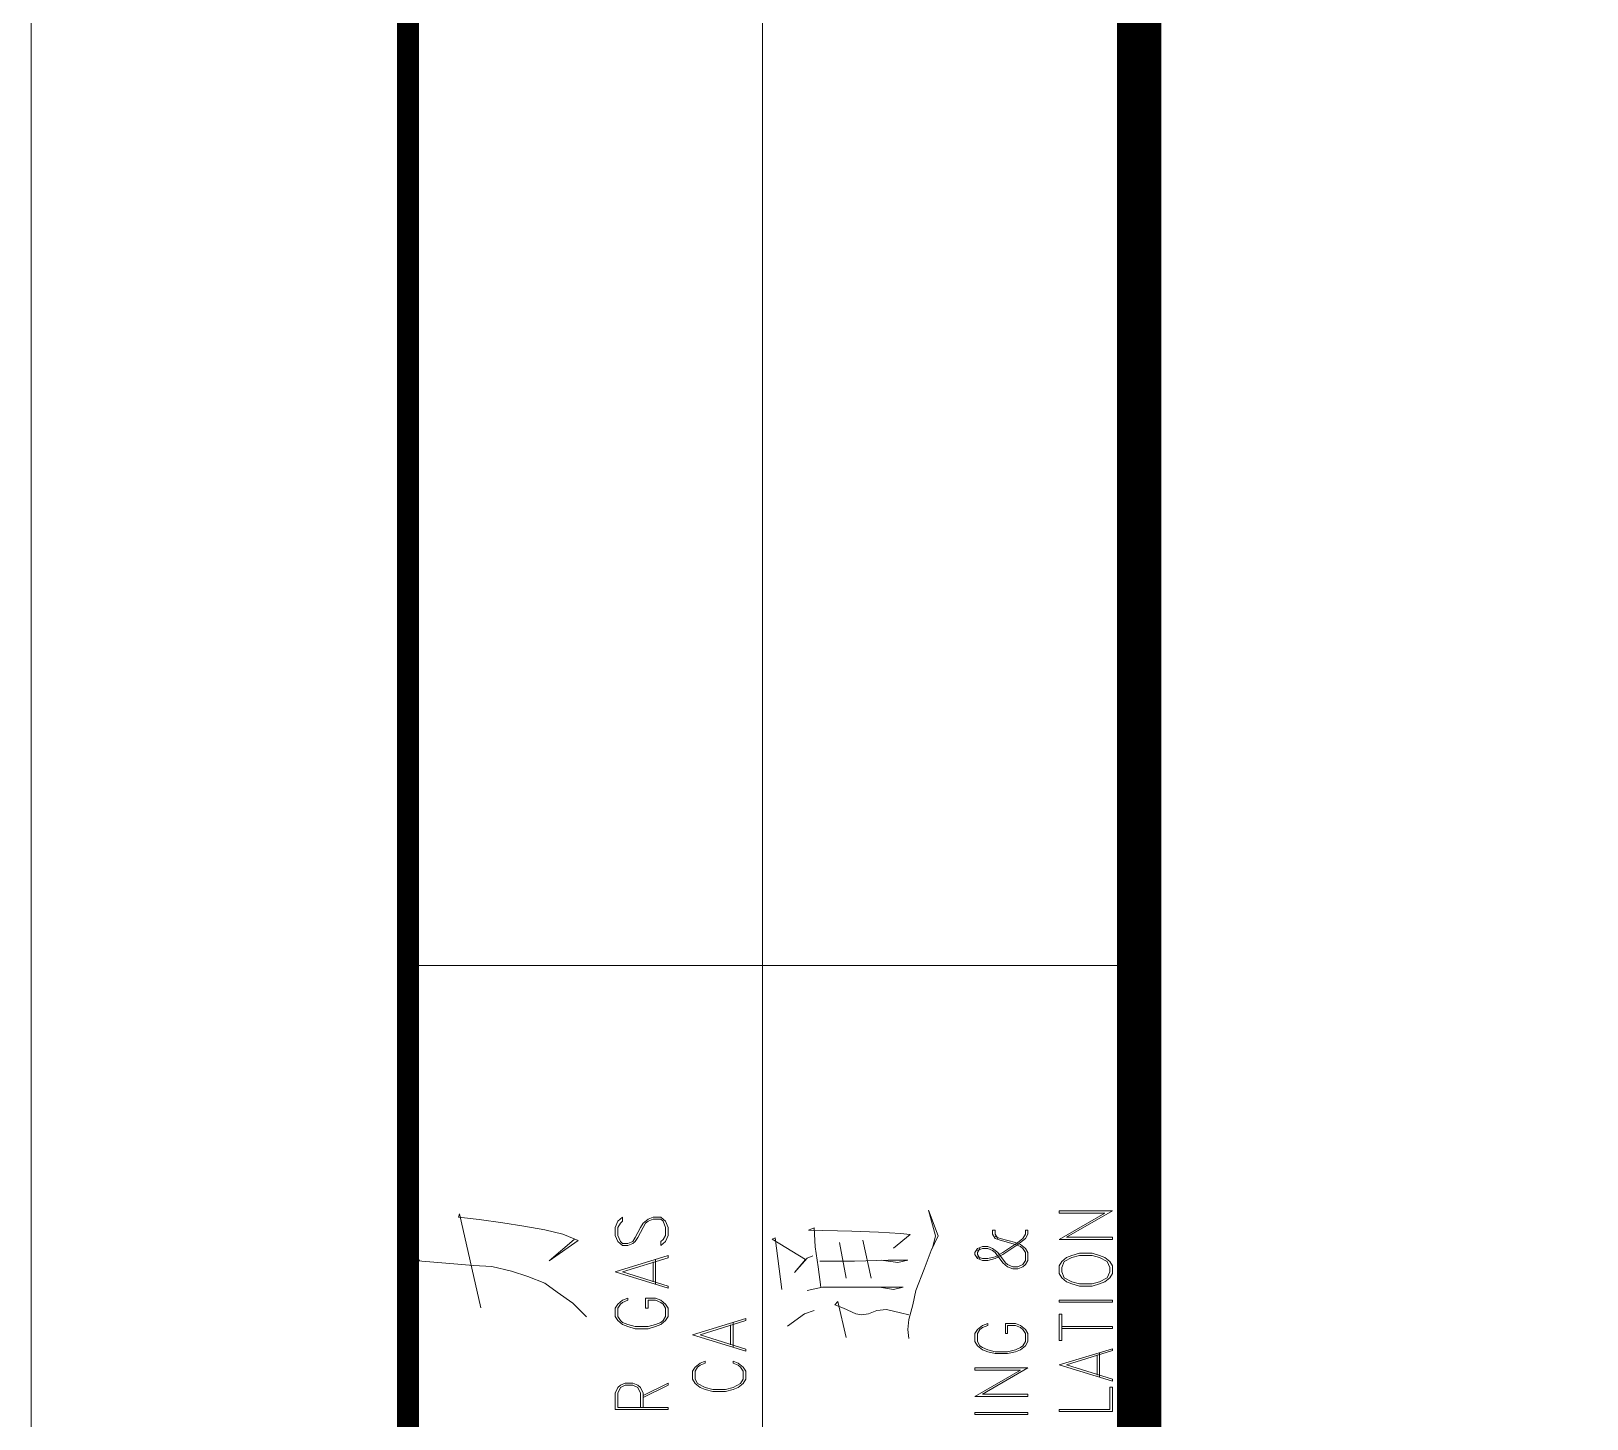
# Model space of a CAD drawing. Extents: x 1332633 to 1595679, y 264824 to 640777.
# Drawn here: x 1338833 to 1340588, y 457878 to 459443 of the extents above; entities that cross this region are included whole.
import ezdxf
from ezdxf.enums import TextEntityAlignment as Align

# ---------------------------------------------------------------- set-up
doc = ezdxf.new("R2010")
doc.units = 0
doc.header["$LTSCALE"] = 1000
doc.header["$MEASUREMENT"] = 0
doc.layers.get('0').update_dxf_attribs({"linetype": 'CONTINUOUS'})
doc.layers.add('_公共_图框', color=4, linetype='CONTINUOUS', lineweight=5)
doc.styles.add('图框文字', font='SIMKAI.TTF')

# ---------------------------------------------------------------- blocks, each defined once
blk = doc.blocks.new('vvxv')
at = {"layer": '_公共_图框'}
for p, q in [((-62175, 28600), (-62175, 17600)), ((-61750, 18600), (-62575, 18600)), ((-61987.9, 18324.1), (-61979.9, 18295.3)), ((-61976.9, 18295.3), (-61987.9, 18324.1)), ((-61840.5, 18323.2), (-61780.3, 18323.2)), ((-61840.5, 18320.7), (-61840.5, 18323.2)), ((-61832, 18293.6), (-61780.3, 18323.2)), ((-62516.7, 18319.8), (-62517.9, 18316)), ((-62517.9, 18316), (-62494.6, 18313.5)), ((-62492.9, 18213.9), (-62516.7, 18319.8)), ((-62494.6, 18313.5), (-62467.9, 18309.7)), ((-62467.9, 18309.7), (-62444.2, 18305.9)), ((-62444.2, 18305.9), (-62420.5, 18302)), ((-62338.3, 18311.5), (-62341.2, 18304.6)), ((-62341.2, 18304.6), (-62341.2, 18295.6)), ((-62332.8, 18316), (-62338.3, 18311.5)), ((-62335.4, 18309.4), (-62338.3, 18304.6)), ((-62338.3, 18304.6), (-62338.3, 18295.6)), ((-62332.8, 18311.5), (-62335.4, 18309.4)), ((-62332.8, 18316), (-62332.8, 18311.5)), ((-62318.5, 18293.2), (-62312.6, 18304.6)), ((-62315.5, 18293.2), (-62309.7, 18304.6)), ((-62312.6, 18304.6), (-62309.7, 18309.4)), ((-62309.7, 18309.4), (-62304.1, 18313.9)), ((-62309.7, 18304.6), (-62307.1, 18309.4)), ((-62307.1, 18309.4), (-62304.1, 18311.5)), ((-62304.1, 18313.9), (-62298.3, 18316)), ((-62304.1, 18311.5), (-62298.3, 18313.9)), ((-62298.3, 18316), (-62289.8, 18316)), ((-62298.3, 18313.9), (-62289.8, 18313.9)), ((-62289.8, 18316), (-62284.3, 18311.5)), ((-62289.8, 18313.9), (-62286.9, 18311.5)), ((-62286.9, 18311.5), (-62284.3, 18304.6)), ((-62284.3, 18311.5), (-62281.3, 18304.6)), ((-62284.3, 18304.6), (-62284.3, 18295.6)), ((-62281.3, 18304.6), (-62281.3, 18295.6)), ((-62116.7, 18304.2), (-62123.1, 18301.6)), ((-62115.5, 18282.6), (-62116.7, 18304.2)), ((-61788.8, 18320.7), (-61840.5, 18320.7)), ((-61840.5, 18291), (-61788.8, 18320.7)), ((-62420.5, 18302), (-62400.2, 18297)), ((-62415.8, 18266.9), (-62387.5, 18291)), ((-62382.8, 18289.8), (-62415.8, 18266.9)), ((-62400.2, 18297), (-62387.5, 18291.9)), ((-62387.5, 18291.9), (-62382.8, 18289.8)), ((-62341.2, 18295.6), (-62338.3, 18288.7)), ((-62338.3, 18295.6), (-62335.4, 18288.7)), ((-62338.3, 18288.7), (-62332.8, 18284.2)), ((-62335.4, 18288.7), (-62332.8, 18286.3)), ((-62332.8, 18286.3), (-62326.9, 18286.3)), ((-62326.9, 18286.3), (-62321.4, 18288.7)), ((-62326.9, 18284.2), (-62321.4, 18286.3)), ((-62321.4, 18288.7), (-62318.5, 18293.2)), ((-62321.4, 18286.3), (-62318.5, 18288.7)), ((-62318.5, 18288.7), (-62315.5, 18293.2)), ((-62286.9, 18291.1), (-62289.8, 18288.7)), ((-62284.3, 18288.7), (-62289.8, 18284.2)), ((-62289.8, 18288.7), (-62289.8, 18284.2)), ((-62284.3, 18295.6), (-62286.9, 18291.1)), ((-62281.3, 18295.6), (-62284.3, 18288.7)), ((-62160.8, 18292.7), (-62164.2, 18291.5)), ((-62164.2, 18291.5), (-62126.5, 18268.6)), ((-62153.2, 18234.7), (-62160.8, 18292.7)), ((-62123.1, 18301.6), (-62074.4, 18300.4)), ((-62080.7, 18247.4), (-62088.3, 18287.6)), ((-62074.4, 18300.4), (-62044.3, 18299.1)), ((-62052.3, 18247.4), (-62061.7, 18290.2)), ((-62044.3, 18299.1), (-62019.3, 18297.8)), ((-62008.3, 18296.5), (-62027.3, 18281.3)), ((-62019.3, 18297.8), (-62008.3, 18296.5)), ((-61984.6, 18278.7), (-61976.9, 18295.3)), ((-61979.9, 18295.3), (-61983.3, 18281.3)), ((-61915.5, 18301.6), (-61915.5, 18297)), ((-61915.5, 18301.6), (-61912.5, 18301.6)), ((-61915.5, 18297), (-61912.5, 18292.3)), ((-61912.5, 18301.6), (-61912.5, 18297)), ((-61912.5, 18297), (-61909.6, 18292.3)), ((-61912.5, 18294.4), (-61907, 18292.3)), ((-61912.5, 18292.3), (-61907, 18290.2)), ((-61907, 18292.3), (-61889.7, 18287.6)), ((-61907, 18290.2), (-61889.7, 18285.5)), ((-61904.1, 18276.2), (-61887.1, 18287.6)), ((-61889.7, 18287.6), (-61884.1, 18285.5)), ((-61887.1, 18287.6), (-61881.2, 18292.3)), ((-61887.1, 18285.5), (-61878.2, 18292.3)), ((-61881.2, 18292.3), (-61878.2, 18297)), ((-61878.2, 18301.6), (-61875.7, 18301.6)), ((-61878.2, 18297), (-61878.2, 18301.6)), ((-61878.2, 18292.3), (-61875.7, 18297)), ((-61875.7, 18297), (-61875.7, 18301.6)), ((-61840.5, 18291), (-61780.3, 18291)), ((-61832, 18293.6), (-61780.3, 18293.6)), ((-61780.3, 18293.6), (-61780.3, 18291)), ((-62281.3, 18272.8), (-62341.2, 18254.5)), ((-62332.8, 18284.2), (-62326.9, 18284.2)), ((-62332.8, 18254.5), (-62281.3, 18270.4)), ((-62281.3, 18270.4), (-62281.3, 18272.8)), ((-62138.8, 18253.8), (-62124.8, 18269.9)), ((-62124.8, 18269.9), (-62118.4, 18272.4)), ((-62112.1, 18260.1), (-62115.5, 18282.6)), ((-61992.6, 18257.6), (-61984.6, 18278.7)), ((-61932.4, 18280.9), (-61935.4, 18276.2)), ((-61935.4, 18276.2), (-61935.4, 18274.1)), ((-61935.4, 18274.1), (-61932.4, 18269.4)), ((-61926.9, 18283), (-61932.4, 18280.9)), ((-61929.9, 18280.9), (-61932.4, 18276.2)), ((-61926.9, 18280.9), (-61932.4, 18278.7)), ((-61932.4, 18276.2), (-61932.4, 18274.1)), ((-61932.4, 18274.1), (-61929.9, 18269.4)), ((-61932.4, 18271.5), (-61926.9, 18269.4)), ((-61932.4, 18269.4), (-61926.9, 18267.3)), ((-61921, 18283), (-61926.9, 18283)), ((-61921, 18280.9), (-61926.9, 18280.9)), ((-61926.9, 18269.4), (-61921, 18269.4)), ((-61915.5, 18280.9), (-61921, 18283)), ((-61915.5, 18278.7), (-61921, 18280.9)), ((-61921, 18269.4), (-61912.5, 18271.5)), ((-61921, 18267.3), (-61912.5, 18269.4)), ((-61909.6, 18276.2), (-61915.5, 18280.9)), ((-61912.5, 18276.2), (-61915.5, 18278.7)), ((-61912.5, 18271.5), (-61904.1, 18276.2)), ((-61904.1, 18264.8), (-61912.5, 18276.2)), ((-61912.5, 18269.4), (-61904.1, 18274.1)), ((-61901.1, 18264.8), (-61909.6, 18276.2)), ((-61904.1, 18274.1), (-61887.1, 18285.5)), ((-61889.7, 18285.5), (-61884.1, 18283)), ((-61884.1, 18285.5), (-61878.2, 18280.9)), ((-61884.1, 18283), (-61881.2, 18280.9)), ((-61881.2, 18280.9), (-61878.2, 18276.2)), ((-61878.2, 18280.9), (-61875.7, 18276.2)), ((-61878.2, 18276.2), (-61878.2, 18267.3)), ((-61875.7, 18276.2), (-61875.7, 18267.3)), ((-61832, 18270.7), (-61837.5, 18266)), ((-61826.1, 18270.7), (-61834.6, 18266)), ((-61826.1, 18272.8), (-61832, 18270.7)), ((-61817.6, 18275.4), (-61826.1, 18272.8)), ((-61817.6, 18272.8), (-61826.1, 18270.7)), ((-61803.2, 18275.4), (-61817.6, 18275.4)), ((-61803.2, 18272.8), (-61817.6, 18272.8)), ((-61794.8, 18272.8), (-61803.2, 18275.4)), ((-61794.8, 18270.7), (-61803.2, 18272.8)), ((-61788.8, 18270.7), (-61794.8, 18272.8)), ((-61786.3, 18266), (-61794.8, 18270.7)), ((-61783.3, 18266), (-61788.8, 18270.7)), ((-62568.4, 18261.8), (-62562, 18268.2)), ((-62562, 18268.2), (-62563.7, 18266.9)), ((-62563.7, 18266.9), (-62532.3, 18264.3)), ((-62532.3, 18264.3), (-62501, 18261.8)), ((-62501, 18261.8), (-62480.2, 18260.5)), ((-62480.2, 18260.5), (-62458.2, 18255.4)), ((-62458.2, 18255.4), (-62439.6, 18249.1)), ((-62341.2, 18254.5), (-62281.3, 18236.2)), ((-62332.8, 18254.5), (-62281.3, 18238.4)), ((-62298.3, 18243.1), (-62298.3, 18265.9)), ((-62295.7, 18240.7), (-62295.7, 18268)), ((-62126.5, 18268.6), (-62138.8, 18253.8)), ((-62109.1, 18237.2), (-62112.1, 18260.1)), ((-62110.4, 18266.5), (-62071.4, 18266.5)), ((-62071.4, 18266.5), (-62033.3, 18267.7)), ((-62022.3, 18265.2), (-62041.3, 18267.7)), ((-62033.3, 18267.7), (-62032, 18267.7)), ((-62032, 18267.7), (-62011.2, 18267.7)), ((-62011.2, 18267.7), (-62022.3, 18265.2)), ((-62001.9, 18233.4), (-61992.6, 18257.6)), ((-61926.9, 18267.3), (-61921, 18267.3)), ((-61898.5, 18260.1), (-61904.1, 18264.8)), ((-61898.5, 18262.6), (-61901.1, 18264.8)), ((-61892.6, 18260.1), (-61898.5, 18262.6)), ((-61892.6, 18258), (-61898.5, 18260.1)), ((-61887.1, 18260.1), (-61892.6, 18260.1)), ((-61887.1, 18258), (-61892.6, 18258)), ((-61881.2, 18262.6), (-61887.1, 18260.1)), ((-61881.2, 18260.1), (-61887.1, 18258)), ((-61878.2, 18267.3), (-61881.2, 18262.6)), ((-61878.2, 18262.6), (-61881.2, 18260.1)), ((-61875.7, 18267.3), (-61878.2, 18262.6)), ((-61837.5, 18266), (-61840.5, 18261.4)), ((-61840.5, 18261.4), (-61840.5, 18252.5)), ((-61840.5, 18252.5), (-61840.5, 18252.5)), ((-61840.5, 18252.5), (-61837.5, 18247.8)), ((-61834.6, 18266), (-61837.5, 18259.3)), ((-61837.5, 18259.3), (-61837.5, 18254.6)), ((-61837.5, 18254.6), (-61837.5, 18254.6)), ((-61837.5, 18254.6), (-61834.6, 18247.8)), ((-61783.3, 18259.3), (-61786.3, 18266)), ((-61786.3, 18247.8), (-61783.3, 18254.6)), ((-61780.3, 18261.4), (-61783.3, 18266)), ((-61783.3, 18254.6), (-61783.3, 18259.3)), ((-61783.3, 18247.8), (-61780.3, 18252.5)), ((-61780.3, 18252.5), (-61780.3, 18261.4)), ((-62439.6, 18249.1), (-62420.5, 18241.9)), ((-62420.5, 18241.9), (-62406.5, 18231.7)), ((-62281.3, 18238.4), (-62281.3, 18236.2)), ((-62124.8, 18233.4), (-62107.4, 18237.2)), ((-62107.4, 18237.2), (-62036.7, 18237.2)), ((-62027.3, 18234.7), (-62043, 18237.2)), ((-62036.7, 18237.2), (-62016.3, 18237.2)), ((-62016.3, 18237.2), (-62027.3, 18234.7)), ((-61837.5, 18247.8), (-61832, 18243.2)), ((-61834.6, 18247.8), (-61826.1, 18243.2)), ((-61832, 18243.2), (-61826.1, 18241)), ((-61826.1, 18243.2), (-61817.6, 18241)), ((-61826.1, 18241), (-61817.6, 18238.5)), ((-61817.6, 18241), (-61803.2, 18241)), ((-61817.6, 18238.5), (-61803.2, 18238.5)), ((-61803.2, 18241), (-61794.8, 18243.2)), ((-61803.2, 18238.5), (-61794.8, 18241)), ((-61794.8, 18243.2), (-61786.3, 18247.8)), ((-61794.8, 18241), (-61788.8, 18243.2)), ((-61788.8, 18243.2), (-61783.3, 18247.8)), ((-62406.5, 18231.7), (-62389.1, 18219)), ((-62389.1, 18219), (-62381.1, 18211.4)), ((-62338.3, 18218), (-62341.2, 18213.4)), ((-62332.8, 18222.5), (-62338.3, 18218)), ((-62335.4, 18218), (-62338.3, 18213.4)), ((-62332.8, 18220.1), (-62335.4, 18218)), ((-62326.9, 18224.8), (-62332.8, 18222.5)), ((-62326.9, 18222.5), (-62332.8, 18220.1)), ((-62326.9, 18224.8), (-62326.9, 18222.5)), ((-62307.1, 18224.8), (-62307.1, 18213.4)), ((-62295.7, 18224.8), (-62307.1, 18224.8)), ((-62304.1, 18222.5), (-62304.1, 18213.4)), ((-62295.7, 18222.5), (-62304.1, 18222.5)), ((-62289.8, 18222.5), (-62295.7, 18224.8)), ((-62289.8, 18220.1), (-62295.7, 18222.5)), ((-62284.3, 18218), (-62289.8, 18222.5)), ((-62286.9, 18218), (-62289.8, 18220.1)), ((-62284.3, 18213.4), (-62286.9, 18218)), ((-62281.3, 18213.4), (-62284.3, 18218)), ((-62090, 18221.1), (-62093.4, 18217.3)), ((-62093.4, 18217.3), (-62083.7, 18213.5)), ((-62080.7, 18180.5), (-62090, 18221.1)), ((-62010, 18200.8), (-62005.3, 18217.3)), ((-62005.3, 18217.3), (-62001.9, 18233.4)), ((-61840.5, 18222.4), (-61780.3, 18222.4)), ((-61840.5, 18220.3), (-61840.5, 18222.4)), ((-61840.5, 18220.3), (-61780.3, 18220.3)), ((-61780.3, 18220.3), (-61780.3, 18222.4)), ((-62381.1, 18211.4), (-62373.5, 18203.8)), ((-62341.2, 18213.4), (-62341.2, 18204.2)), ((-62341.2, 18204.2), (-62338.3, 18199.7)), ((-62338.3, 18213.4), (-62338.3, 18204.2)), ((-62338.3, 18204.2), (-62335.4, 18199.7)), ((-62338.3, 18199.7), (-62332.8, 18195.2)), ((-62335.4, 18199.7), (-62332.8, 18197.3)), ((-62304.1, 18213.4), (-62307.1, 18213.4)), ((-62289.8, 18197.3), (-62286.9, 18199.7)), ((-62289.8, 18195.2), (-62284.3, 18199.7)), ((-62286.9, 18199.7), (-62284.3, 18204.2)), ((-62284.3, 18204.2), (-62284.3, 18213.4)), ((-62284.3, 18199.7), (-62281.3, 18204.2)), ((-62281.3, 18204.2), (-62281.3, 18213.4)), ((-62194, 18201.7), (-62253.9, 18183.4)), ((-62245.4, 18183.4), (-62194, 18199.5)), ((-62194, 18199.5), (-62194, 18201.7)), ((-62146.8, 18193.2), (-62127.7, 18207.1)), ((-62127.7, 18207.1), (-62116.7, 18211)), ((-62083.7, 18213.5), (-62069.7, 18207.1)), ((-62069.7, 18207.1), (-62063.4, 18205.9)), ((-62063.4, 18205.9), (-62055.3, 18207.1)), ((-62055.3, 18207.1), (-62046, 18211)), ((-62046, 18211), (-62035, 18212.2)), ((-62035, 18212.2), (-62019.3, 18208.4)), ((-62019.3, 18208.4), (-62010, 18205.9)), ((-62011.2, 18189.4), (-62010, 18200.8)), ((-61840.5, 18206.7), (-61837.5, 18206.7)), ((-61840.5, 18177.1), (-61840.5, 18206.7)), ((-61837.5, 18177.1), (-61837.5, 18206.7)), ((-62332.8, 18197.3), (-62326.9, 18195.2)), ((-62332.8, 18195.2), (-62326.9, 18192.8)), ((-62326.9, 18195.2), (-62318.5, 18192.8)), ((-62326.9, 18192.8), (-62318.5, 18190.4)), ((-62318.5, 18192.8), (-62304.1, 18192.8)), ((-62318.5, 18190.4), (-62304.1, 18190.4)), ((-62304.1, 18192.8), (-62295.7, 18195.2)), ((-62304.1, 18190.4), (-62295.7, 18192.8)), ((-62295.7, 18195.2), (-62289.8, 18197.3)), ((-62295.7, 18192.8), (-62289.8, 18195.2)), ((-62253.9, 18183.4), (-62194, 18165.2)), ((-62245.4, 18183.4), (-62194, 18167.4)), ((-62211.1, 18172.1), (-62211.1, 18194.9)), ((-62208.2, 18169.8), (-62208.2, 18197.2)), ((-62010, 18179.2), (-62011.2, 18189.4)), ((-61932.4, 18189.4), (-61935.4, 18185.1)), ((-61935.4, 18185.1), (-61935.4, 18175.8)), ((-61926.9, 18194), (-61932.4, 18189.4)), ((-61929.9, 18189.4), (-61932.4, 18185.1)), ((-61932.4, 18185.1), (-61932.4, 18175.8)), ((-61926.9, 18191.9), (-61929.9, 18189.4)), ((-61921, 18196.1), (-61926.9, 18194)), ((-61921, 18194), (-61926.9, 18191.9)), ((-61921, 18196.1), (-61921, 18194)), ((-61901.1, 18196.1), (-61901.1, 18185.1)), ((-61889.7, 18196.1), (-61901.1, 18196.1)), ((-61898.5, 18185.1), (-61901.1, 18185.1)), ((-61898.5, 18194), (-61898.5, 18185.1)), ((-61889.7, 18194), (-61898.5, 18194)), ((-61884.1, 18194), (-61889.7, 18196.1)), ((-61884.1, 18191.9), (-61889.7, 18194)), ((-61878.2, 18189.4), (-61884.1, 18194)), ((-61881.2, 18189.4), (-61884.1, 18191.9)), ((-61878.2, 18185.1), (-61881.2, 18189.4)), ((-61875.7, 18185.1), (-61878.2, 18189.4)), ((-61878.2, 18175.8), (-61878.2, 18185.1)), ((-61875.7, 18175.8), (-61875.7, 18185.1)), ((-61837.5, 18192.7), (-61780.3, 18192.7)), ((-61837.5, 18190.6), (-61780.3, 18190.6)), ((-61780.3, 18192.7), (-61780.3, 18190.6)), ((-62194, 18167.4), (-62194, 18165.2)), ((-61935.4, 18175.8), (-61932.4, 18171.1)), ((-61932.4, 18175.8), (-61929.9, 18171.1)), ((-61932.4, 18171.1), (-61926.9, 18166.5)), ((-61929.9, 18171.1), (-61926.9, 18169)), ((-61926.9, 18169), (-61921, 18166.5)), ((-61926.9, 18166.5), (-61921, 18164.4)), ((-61921, 18166.5), (-61912.5, 18164.4)), ((-61921, 18164.4), (-61912.5, 18162.2)), ((-61912.5, 18164.4), (-61898.5, 18164.4)), ((-61898.5, 18164.4), (-61889.7, 18166.5)), ((-61898.5, 18162.2), (-61889.7, 18164.4)), ((-61889.7, 18166.5), (-61884.1, 18169)), ((-61889.7, 18164.4), (-61884.1, 18166.5)), ((-61884.1, 18169), (-61881.2, 18171.1)), ((-61884.1, 18166.5), (-61878.2, 18171.1)), ((-61881.2, 18171.1), (-61878.2, 18175.8)), ((-61878.2, 18171.1), (-61875.7, 18175.8)), ((-61840.5, 18177.1), (-61837.5, 18177.1)), ((-61780.3, 18167.7), (-61840.5, 18149.5)), ((-61832, 18149.5), (-61780.3, 18165.6)), ((-61780.3, 18165.6), (-61780.3, 18167.7)), ((-62251.1, 18146.9), (-62253.9, 18142.4)), ((-62245.4, 18151.5), (-62251.1, 18146.9)), ((-62248.3, 18146.9), (-62251.1, 18142.4)), ((-62245.4, 18149.2), (-62248.3, 18146.9)), ((-62239.7, 18153.8), (-62245.4, 18151.5)), ((-62239.7, 18151.5), (-62245.4, 18149.2)), ((-62239.7, 18153.8), (-62239.7, 18151.5)), ((-62208.2, 18151.5), (-62208.2, 18153.8)), ((-62202.6, 18151.5), (-62208.2, 18153.8)), ((-62202.6, 18149.2), (-62208.2, 18151.5)), ((-62196.9, 18146.9), (-62202.6, 18151.5)), ((-62199.7, 18146.9), (-62202.6, 18149.2)), ((-62196.9, 18142.4), (-62199.7, 18146.9)), ((-62194, 18142.4), (-62196.9, 18146.9)), ((-61935.4, 18146.1), (-61875.7, 18146.1)), ((-61935.4, 18143.6), (-61935.4, 18146.1)), ((-61926.9, 18116.5), (-61875.7, 18146.1)), ((-61912.5, 18162.2), (-61898.5, 18162.2)), ((-61840.5, 18149.5), (-61780.3, 18131.3)), ((-61832, 18149.5), (-61780.3, 18133.4)), ((-61797.7, 18138.1), (-61797.7, 18161)), ((-61794.8, 18136), (-61794.8, 18163.1)), ((-62335.4, 18126.5), (-62329.9, 18128.9)), ((-62329.9, 18128.9), (-62321.4, 18128.9)), ((-62321.4, 18128.9), (-62315.5, 18126.5)), ((-62281.3, 18128.9), (-62309.7, 18115.1)), ((-62281.3, 18126.5), (-62281.3, 18128.9)), ((-62253.9, 18142.4), (-62253.9, 18133.3)), ((-62253.9, 18133.3), (-62251.1, 18128.6)), ((-62251.1, 18142.4), (-62251.1, 18133.3)), ((-62251.1, 18133.3), (-62248.3, 18128.6)), ((-62251.1, 18128.6), (-62245.4, 18124.1)), ((-62248.3, 18128.6), (-62239.7, 18124.1)), ((-62208.2, 18124.1), (-62199.7, 18128.6)), ((-62202.6, 18124.1), (-62196.9, 18128.6)), ((-62199.7, 18128.6), (-62196.9, 18133.3)), ((-62196.9, 18133.3), (-62196.9, 18142.4)), ((-62196.9, 18128.6), (-62194, 18133.3)), ((-62194, 18133.3), (-62194, 18142.4)), ((-61884.1, 18143.6), (-61935.4, 18143.6)), ((-61935.4, 18113.9), (-61884.1, 18143.6)), ((-61780.3, 18133.4), (-61780.3, 18131.3)), ((-62341.2, 18117.5), (-62338.3, 18124.1)), ((-62341.2, 18099.2), (-62341.2, 18117.5)), ((-62338.3, 18124.1), (-62335.4, 18126.5)), ((-62338.3, 18117.5), (-62335.4, 18124.1)), ((-62338.3, 18101.3), (-62338.3, 18117.5)), ((-62335.4, 18124.1), (-62329.9, 18126.5)), ((-62329.9, 18126.5), (-62321.4, 18126.5)), ((-62321.4, 18126.5), (-62315.5, 18124.1)), ((-62315.5, 18126.5), (-62312.6, 18124.1)), ((-62315.5, 18124.1), (-62312.6, 18117.5)), ((-62312.6, 18124.1), (-62309.7, 18117.5)), ((-62312.6, 18117.5), (-62312.6, 18101.3)), ((-62309.7, 18112.7), (-62281.3, 18126.5)), ((-62309.7, 18117.5), (-62309.7, 18101.3)), ((-62245.4, 18124.1), (-62239.7, 18121.8)), ((-62239.7, 18124.1), (-62231.1, 18121.8)), ((-62239.7, 18121.8), (-62231.1, 18119.5)), ((-62231.1, 18121.8), (-62216.8, 18121.8)), ((-62231.1, 18119.5), (-62216.8, 18119.5)), ((-62216.8, 18121.8), (-62208.2, 18124.1)), ((-62216.8, 18119.5), (-62208.2, 18121.8)), ((-62208.2, 18121.8), (-62202.6, 18124.1)), ((-61935.4, 18113.9), (-61875.7, 18113.9)), ((-61926.9, 18116.5), (-61875.7, 18116.5)), ((-61875.7, 18116.5), (-61875.7, 18113.9)), ((-61783.3, 18124.5), (-61780.3, 18124.5)), ((-61783.3, 18099.1), (-61783.3, 18124.5)), ((-61780.3, 18124.5), (-61780.3, 18097)), ((-62341.2, 18099.2), (-62281.3, 18099.2)), ((-62338.3, 18101.3), (-62281.3, 18101.3)), ((-62281.3, 18101.3), (-62281.3, 18099.2)), ((-61935.4, 18095.7), (-61875.7, 18095.7)), ((-61935.4, 18093.6), (-61935.4, 18095.7)), ((-61935.4, 18093.6), (-61875.7, 18093.6)), ((-61875.7, 18093.6), (-61875.7, 18095.7)), ((-61840.5, 18099.1), (-61783.3, 18099.1)), ((-61840.5, 18097), (-61840.5, 18099.1)), ((-61780.3, 18097), (-61840.5, 18097)), ((-61780.3, 18097), (-61780.3, 18097))]:
    blk.add_line(p, q, dxfattribs=at)
blk.add_lwpolyline([(-63000, 0), (0, 0), (0, 29700), (-63000, 29700)], close=True, dxfattribs=at)
at = {"layer": '_公共_图框', "const_width": 50}
blk.add_lwpolyline([(-61750, 500), (-500, 500), (-500, 29200), (-61750, 29200)], close=True, dxfattribs=at)
at = {"layer": '_公共_图框'}
blk.add_lwpolyline([(-61750, 29200, 25, 25, 0), (-62575, 29200, 25, 25, 0), (-62575, 17600, 37.5, 37.5, 0), (-61750, 17600, 37.5, 37.5, 0)], format="xyseb", dxfattribs=at)
at = {"layer": '_公共_图框', "style": '图框文字'}
for tag, height, p in [('建设单位', 250, (-2500, 19150)), ('合作单位', 250, (-2527, 16841.6)), ('项目名称', 250, (-2500, 15150)), ('项目编号', 250, (-2500, 13150)), ('建筑', 175, (-1300, 2800)), ('方案深化', 175, (-1300, 2450)), ('1:100', 175, (-1300, 2100)), ('20090705', 175, (-1300, 1750)), ('图号', 175, (-1300, 1225))]:
    blk.add_attdef(tag, text='', height=height, dxfattribs=at).set_placement(p, align=Align.MIDDLE_CENTER)

msp = doc.modelspace()

# ---------------------------------------------------------------- block references
msp.add_blockref('vvxv', (1401833.4, 439789.1))

doc.saveas('drawing.dxf')
